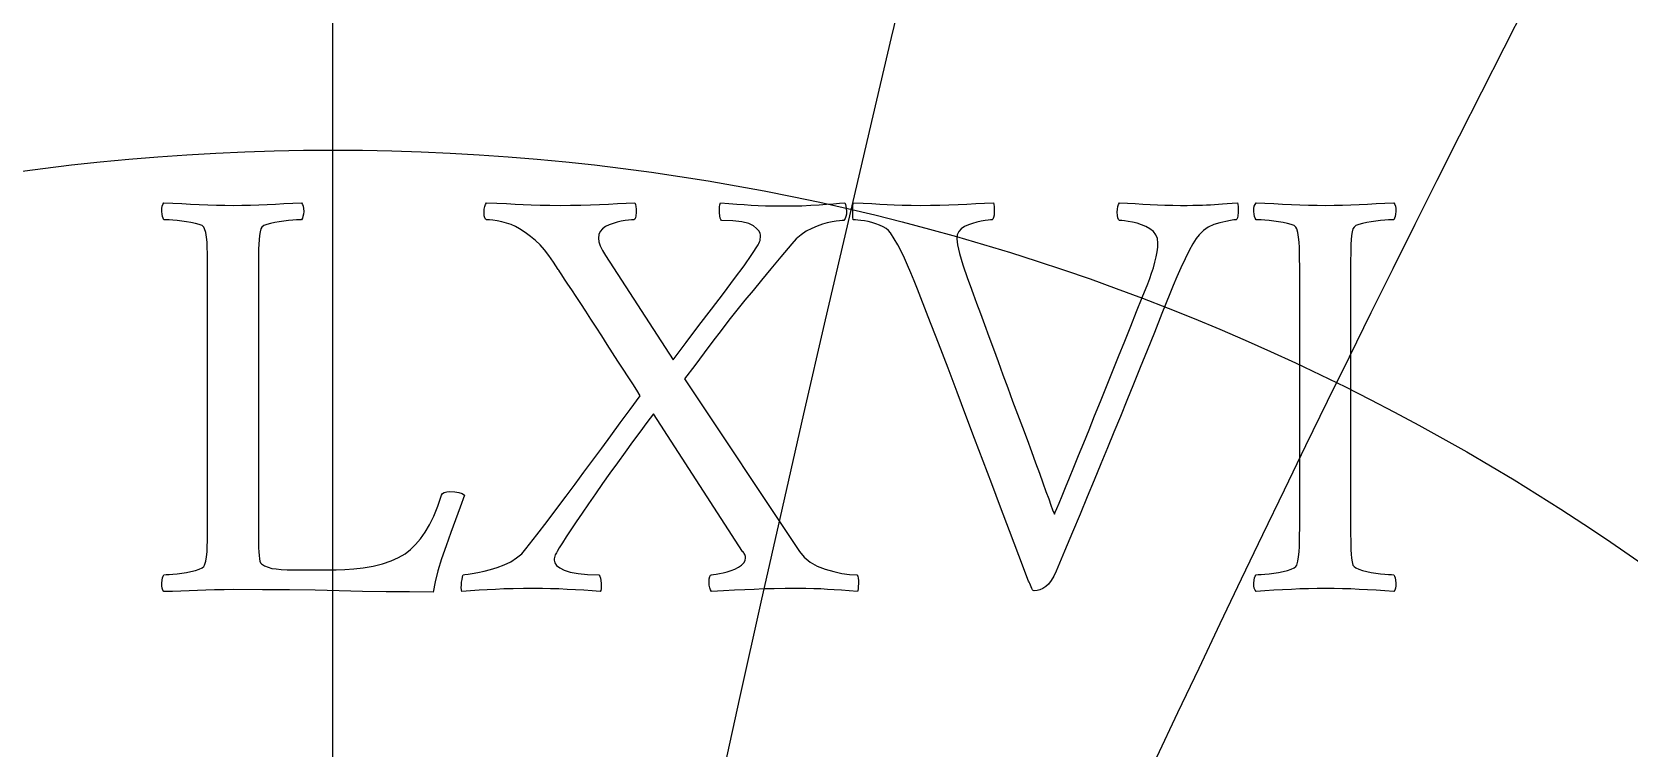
# Model space of a CAD drawing. Header units: millimetres. Extents: x -76 to 76, y -76 to 86.
# Drawn here: x -2.04 to 8.76, y 36.27 to 41.11 of the extents above; entities that cross this region are included whole.
import ezdxf

# ---------------------------------------------------------------- set-up
doc = ezdxf.new("R2010")
doc.units = ezdxf.units.MM
for name, color, linetype in [('ENGRAVE', 7, 'Continuous'), ('ENGRAVE_FINE', 8, 'Continuous'), ('GUIDE', 3, 'Continuous'), ('TEXT', 5, 'Continuous')]:
    doc.layers.add(name, color=color, linetype=linetype)

msp = doc.modelspace()

# ---------------------------------------------------------------- linework, layer by layer
at = {"layer": 'ENGRAVE'}
msp.add_lwpolyline([(0, -68.4), (0, 68.4)], dxfattribs=at)
for centre, radius in [((0, 0), 68.4), ((0, 30.813), 30.813), ((0, 28.8188), 26.4723), ((0, 27.2162), 22.5103), ((0, 0), 44.7739), ((0, 25.9327), 18.8412), ((0, 24.9158), 15.3988)]:
    msp.add_circle(centre, radius, dxfattribs=at)
for centre, radius, start, end in [((0, 33.2996), 35.6461, 104.43657, 75.56343), ((0, 36.4224), 41.1283, 146.34303, 33.65697), ((0, 40.3911), 47.4826, 168.07606, 11.92394), ((0, 45.5234), 55.0404, 184.84521, 355.15479)]:
    msp.add_arc(centre, radius, start, end, dxfattribs=at)
at = {"layer": 'ENGRAVE_FINE'}
for centre, radius, start, end in [((-313.8692, -32.5302), 318.7111, 3.256593, 18.285878), ((-313.8692, -32.5302), 318.7111, 3.256593, 18.285878), ((313.8692, -32.5302), 318.7111, 161.714122, 176.743407), ((313.8692, -32.5302), 318.7111, 161.714122, 176.743407), ((-152.0553, -32.5302), 161.8139, 6.558023, 36.869498), ((-152.0553, -32.5302), 161.8139, 6.558023, 36.869498), ((152.0553, -32.5302), 161.8139, 143.130502, 173.441977), ((152.0553, -32.5302), 161.8139, 143.130502, 173.441977), ((-95.8579, -32.5302), 110.6872, 9.951474, 56.069558), ((-95.8579, -32.5302), 110.6872, 9.951474, 56.069558), ((95.8579, -32.5302), 110.6872, 123.930442, 170.048526), ((95.8579, -32.5302), 110.6872, 123.930442, 170.048526), ((-65.9559, -32.5302), 86.0994, 13.489072, 76.236453), ((-65.9559, -32.5302), 86.0994, 13.489072, 76.236453), ((65.9559, -32.5302), 86.0994, 103.763547, 166.510928), ((65.9559, -32.5302), 86.0994, 103.763547, 166.510928), ((-46.4388, -32.5302), 72.2459, 17.231004, 97.725349), ((-46.4388, -32.5302), 72.2459, 17.231004, 97.725349), ((46.4388, -32.5302), 72.2459, 82.274651, 162.768996), ((46.4388, -32.5302), 72.2459, 82.274651, 162.768996)]:
    msp.add_arc(centre, radius, start, end, dxfattribs=at)
at = {"layer": 'GUIDE'}
msp.add_circle((0, 0), 69.54, dxfattribs=at)
at = {"layer": 'TEXT'}
for points in [[(-0.5036, 37.8011), (-0.5036, 37.7966), (-0.5036, 37.791), (-0.5036, 37.7844), (-0.5036, 37.7768), (-0.5036, 37.7572), (-0.5036, 37.7349), (-0.5036, 37.7097), (-0.5036, 37.6818), (-0.5034, 37.6531), (-0.5026, 37.6256), (-0.5013, 37.5995), (-0.4996, 37.5746), (-0.497, 37.5528), (-0.4935, 37.5361), (-0.489, 37.5245), (-0.4834, 37.5179), (-0.462, 37.5052), (-0.4384, 37.4952), (-0.4125, 37.488), (-0.3843, 37.4836), (-0.3508, 37.4809), (-0.3089, 37.479), (-0.2588, 37.4779), (-0.2002, 37.4775), (0.0222, 37.4775), (0.0803, 37.4791), (0.1411, 37.4841), (0.2047, 37.4923), (0.271, 37.5038), (0.3354, 37.5188), (0.3929, 37.5377), (0.4436, 37.5603), (0.4874, 37.5867), (0.5232, 37.6155), (0.5577, 37.6494), (0.591, 37.6883), (0.623, 37.7323), (0.6534, 37.7829), (0.6821, 37.8416), (0.709, 37.9083), (0.7342, 37.9831), (0.7408, 37.9938), (0.7524, 38.0013), (0.7691, 38.0059), (0.7908, 38.0074), (0.8242, 38.0059), (0.8515, 38.0013), (0.8727, 37.9938), (0.8879, 37.9831), (0.859, 37.901), (0.8288, 37.8163), (0.7973, 37.7291), (0.7645, 37.6393), (0.7341, 37.5516), (0.7094, 37.4704), (0.6906, 37.3958), (0.6776, 37.3278), (0.518, 37.3283), (0.359, 37.3298), (0.2005, 37.3324), (0.0425, 37.3359), (-0.1203, 37.3395), (-0.2933, 37.342), (-0.4763, 37.3435), (-0.6695, 37.344), (-0.7365, 37.3436), (-0.7999, 37.3425), (-0.8598, 37.3406), (-0.9162, 37.3379), (-0.9713, 37.3353), (-1.0275, 37.3334), (-1.0846, 37.3322), (-1.1428, 37.3319), (-1.1497, 37.3415), (-1.1544, 37.3541), (-1.1568, 37.3698), (-1.1569, 37.3885), (-1.1553, 37.4072), (-1.1524, 37.4229), (-1.1482, 37.4355), (-1.1428, 37.4451), (-1.1281, 37.4455), (-1.1084, 37.4466), (-1.0836, 37.4485), (-1.0538, 37.4512), (-1.0218, 37.4549), (-0.9906, 37.4598), (-0.9601, 37.466), (-0.9304, 37.4734), (-0.9045, 37.4818), (-0.8854, 37.4906), (-0.8731, 37.5), (-0.8677, 37.5099), (-0.8605, 37.5359), (-0.855, 37.5655), (-0.8514, 37.5986), (-0.8495, 37.6353), (-0.8486, 37.6744), (-0.848, 37.7151), (-0.8476, 37.7574), (-0.8475, 37.8011), (-0.8475, 39.4879), (-0.8476, 39.5318), (-0.848, 39.5744), (-0.8486, 39.6157), (-0.8495, 39.6558), (-0.8514, 39.6934), (-0.855, 39.7271), (-0.8605, 39.7571), (-0.8677, 39.7832), (-0.8731, 39.7946), (-0.8854, 39.8045), (-0.9045, 39.8128), (-0.9304, 39.8196), (-0.9601, 39.8253), (-0.9906, 39.8303), (-1.0218, 39.8344), (-1.0538, 39.8378), (-1.0836, 39.8405), (-1.1084, 39.8424), (-1.1281, 39.8435), (-1.1428, 39.8439), (-1.1482, 39.8535), (-1.1524, 39.8662), (-1.1553, 39.8818), (-1.1569, 39.9005), (-1.1568, 39.9193), (-1.1544, 39.9349), (-1.1497, 39.9476), (-1.1428, 39.9572), (-1.0823, 39.955), (-1.0224, 39.9526), (-0.963, 39.95), (-0.9041, 39.9471), (-0.8457, 39.9444), (-0.7878, 39.9425), (-0.7304, 39.9414), (-0.6735, 39.941), (-0.6152, 39.9414), (-0.5577, 39.9425), (-0.501, 39.9444), (-0.445, 39.9471), (-0.3887, 39.95), (-0.3312, 39.9526), (-0.2724, 39.955), (-0.2124, 39.9572), (-0.2054, 39.9476), (-0.2007, 39.9349), (-0.1983, 39.9193), (-0.1982, 39.9005), (-0.1999, 39.8818), (-0.2028, 39.8662), (-0.2069, 39.8535), (-0.2124, 39.8439), (-0.227, 39.8435), (-0.2468, 39.8424), (-0.2715, 39.8405), (-0.3014, 39.8378), (-0.3332, 39.8344), (-0.3641, 39.8303), (-0.3939, 39.8253), (-0.4227, 39.8196), (-0.448, 39.8128), (-0.4672, 39.8045), (-0.4804, 39.7946), (-0.4874, 39.7832), (-0.4929, 39.7615), (-0.497, 39.7367), (-0.5, 39.7089), (-0.5016, 39.6781), (-0.5025, 39.6449), (-0.5031, 39.6103), (-0.5035, 39.5741), (-0.5036, 39.5365), (-0.5036, 39.5304), (-0.5036, 39.5243), (-0.5036, 39.5183), (-0.5036, 39.5122), (-0.5036, 39.5061), (-0.5036, 39.5001), (-0.5036, 39.494), (-0.5036, 39.4879)], [(1.5351, 39.941), (1.6064, 39.9414), (1.6747, 39.9425), (1.7399, 39.9444), (1.8021, 39.9471), (1.8625, 39.95), (1.9225, 39.9526), (1.9819, 39.955), (2.0408, 39.9572), (2.0443, 39.9471), (2.0469, 39.9329), (2.0484, 39.9147), (2.0489, 39.8925), (2.0479, 39.8712), (2.0448, 39.856), (2.0398, 39.8469), (2.0327, 39.8439), (2.0168, 39.8433), (1.9973, 39.8414), (1.9743, 39.8382), (1.9477, 39.8338), (1.9199, 39.8277), (1.8931, 39.8196), (1.8673, 39.8095), (1.8426, 39.7974), (1.8213, 39.7826), (1.8062, 39.7645), (1.7971, 39.7432), (1.794, 39.7185), (1.7971, 39.6945), (1.8062, 39.6669), (1.8213, 39.6358), (1.8426, 39.6012), (2.2997, 38.8973), (2.3877, 39.0149), (2.4736, 39.1289), (2.5576, 39.2394), (2.6395, 39.3464), (2.7148, 39.4457), (2.779, 39.5334), (2.8321, 39.6095), (2.8741, 39.674), (2.8795, 39.6841), (2.8837, 39.6942), (2.8866, 39.7044), (2.8882, 39.7145), (2.8891, 39.7236), (2.8898, 39.7306), (2.8901, 39.7357), (2.8903, 39.7387), (2.8872, 39.7534), (2.8781, 39.7691), (2.863, 39.7858), (2.8417, 39.8035), (2.8101, 39.8194), (2.7639, 39.8308), (2.7029, 39.8376), (2.6273, 39.8399), (2.6219, 39.8445), (2.6177, 39.8545), (2.6148, 39.8698), (2.6132, 39.8904), (2.6128, 39.912), (2.6137, 39.9304), (2.6158, 39.9454), (2.6192, 39.9572), (2.6763, 39.9533), (2.73, 39.9496), (2.7804, 39.9462), (2.8276, 39.943), (2.8742, 39.9404), (2.9231, 39.9385), (2.9743, 39.9373), (3.0278, 39.937), (3.1016, 39.9375), (3.1694, 39.939), (3.2311, 39.9415), (3.2867, 39.945), (3.337, 39.9488), (3.3828, 39.9521), (3.424, 39.9549), (3.4606, 39.9572), (3.4643, 39.9476), (3.4672, 39.9349), (3.4694, 39.9193), (3.4707, 39.9005), (3.4704, 39.8816), (3.4672, 39.8651), (3.4613, 39.8512), (3.4525, 39.8399), (3.4415, 39.8392), (3.4247, 39.8373), (3.4021, 39.8342), (3.3737, 39.8298), (3.3416, 39.8232), (3.3079, 39.8136), (3.2728, 39.8009), (3.2361, 39.7853), (3.1996, 39.7659), (3.1648, 39.7423), (3.1318, 39.7143), (3.1006, 39.6821), (3.0282, 39.5941), (2.9606, 39.5122), (2.8977, 39.4364), (2.8397, 39.3666), (2.7845, 39.2996), (2.73, 39.2321), (2.6763, 39.1641), (2.6233, 39.0956), (2.5684, 39.0235), (2.509, 38.9449), (2.445, 38.8597), (2.3765, 38.7679), (3.1532, 37.6029), (3.1853, 37.5635), (3.225, 37.5301), (3.2723, 37.5028), (3.3271, 37.4815), (3.3845, 37.4656), (3.4394, 37.4542), (3.4917, 37.4474), (3.5415, 37.4451), (3.5467, 37.4353), (3.5501, 37.4219), (3.5518, 37.4049), (3.5517, 37.3845), (3.5505, 37.3645), (3.5491, 37.3491), (3.5475, 37.3382), (3.5456, 37.3319), (3.489, 37.3358), (3.4364, 37.3395), (3.3878, 37.3429), (3.3433, 37.346), (3.2986, 37.3487), (3.2493, 37.3506), (3.1954, 37.3517), (3.137, 37.3521), (3.0568, 37.3517), (2.9818, 37.3506), (2.9121, 37.3487), (2.8478, 37.346), (2.7835, 37.3429), (2.7138, 37.3395), (2.6388, 37.3358), (2.5586, 37.3319), (2.5515, 37.342), (2.5464, 37.3561), (2.5434, 37.3743), (2.5424, 37.3966), (2.5434, 37.4178), (2.5464, 37.433), (2.5515, 37.4421), (2.5586, 37.4451), (2.5726, 37.4459), (2.5904, 37.4482), (2.612, 37.452), (2.6374, 37.4573), (2.6644, 37.4642), (2.6905, 37.4729), (2.7159, 37.4834), (2.7406, 37.4957), (2.7618, 37.5095), (2.777, 37.5245), (2.7861, 37.5408), (2.7891, 37.5584), (2.7888, 37.5628), (2.7876, 37.568), (2.7857, 37.5739), (2.7831, 37.5806), (2.7799, 37.5873), (2.7765, 37.5933), (2.7728, 37.5985), (2.7689, 37.6029), (2.1662, 38.5333), (2.1208, 38.473), (2.0737, 38.4094), (2.0247, 38.3425), (1.974, 38.2724), (1.9228, 38.2009), (1.8724, 38.1303), (1.8227, 38.0604), (1.7738, 37.9912), (1.727, 37.9245), (1.6838, 37.8618), (1.6441, 37.8031), (1.608, 37.7485), (1.5763, 37.7), (1.5503, 37.6595), (1.5298, 37.6272), (1.5149, 37.6029), (1.5126, 37.5983), (1.5099, 37.5928), (1.5066, 37.5862), (1.5028, 37.5786), (1.4992, 37.5703), (1.4967, 37.5614), (1.4952, 37.5521), (1.4947, 37.5422), (1.499, 37.5244), (1.5119, 37.5073), (1.5334, 37.491), (1.5635, 37.4755), (1.6039, 37.4622), (1.6565, 37.4527), (1.7212, 37.447), (1.7981, 37.4451), (1.8035, 37.4353), (1.8077, 37.4219), (1.8106, 37.4049), (1.8122, 37.3845), (1.8126, 37.3645), (1.8117, 37.3491), (1.8096, 37.3382), (1.8062, 37.3319), (1.7513, 37.3358), (1.6959, 37.3395), (1.6401, 37.3429), (1.5837, 37.346), (1.5273, 37.3487), (1.4714, 37.3506), (1.4161, 37.3517), (1.3612, 37.3521), (1.2871, 37.3517), (1.2186, 37.3506), (1.1557, 37.3487), (1.0983, 37.346), (1.0431, 37.3429), (0.987, 37.3395), (0.9299, 37.3358), (0.8717, 37.3319), (0.8686, 37.3434), (0.8672, 37.3577), (0.8676, 37.3747), (0.8697, 37.3946), (0.8726, 37.4137), (0.8753, 37.4284), (0.8777, 37.4389), (0.8798, 37.4451), (0.8921, 37.446), (0.9127, 37.4487), (0.9416, 37.4531), (0.9789, 37.4593), (1.0212, 37.4679), (1.0649, 37.4795), (1.1101, 37.4942), (1.1569, 37.5119), (1.2018, 37.533), (1.2414, 37.5579), (1.2756, 37.5866), (1.3046, 37.6191), (1.3776, 37.7141), (1.4472, 37.8052), (1.5131, 37.8921), (1.5756, 37.975), (1.6361, 38.0561), (1.6964, 38.1374), (1.7565, 38.2189), (1.8163, 38.3007), (1.8773, 38.3842), (1.9412, 38.4711), (2.0078, 38.5612), (2.0772, 38.6546), (2.0533, 38.6932), (2.0261, 38.736), (1.9957, 38.7832), (1.9619, 38.8346), (1.9263, 38.8889), (1.8901, 38.9444), (1.8534, 39.0011), (1.8163, 39.0592), (1.7794, 39.1168), (1.7435, 39.1724), (1.7086, 39.226), (1.6747, 39.2776), (1.6428, 39.3259), (1.614, 39.3696), (1.5882, 39.4088), (1.5655, 39.4434), (1.5469, 39.4718), (1.5336, 39.492), (1.5257, 39.5041), (1.523, 39.5082), (1.491, 39.558), (1.4598, 39.6022), (1.4293, 39.6409), (1.3996, 39.674), (1.3689, 39.7036), (1.3354, 39.7317), (1.2991, 39.7582), (1.2601, 39.7832), (1.2329, 39.7983), (1.2039, 39.811), (1.1732, 39.8215), (1.1407, 39.8298), (1.1093, 39.8359), (1.0816, 39.8404), (1.0577, 39.843), (1.0376, 39.8439), (1.0305, 39.8469), (1.0254, 39.856), (1.0224, 39.8712), (1.0214, 39.8925), (1.0224, 39.9147), (1.0254, 39.9329), (1.0305, 39.9471), (1.0376, 39.9572), (1.1077, 39.955), (1.1726, 39.9526), (1.2321, 39.95), (1.2864, 39.9471), (1.3406, 39.9444), (1.4001, 39.9425), (1.465, 39.9414), (1.5351, 39.941)], [(3.9744, 39.941), (4.0386, 39.9414), (4.1018, 39.9425), (4.164, 39.9444), (4.2252, 39.9471), (4.2856, 39.95), (4.3455, 39.9526), (4.4049, 39.955), (4.4638, 39.9572), (4.4672, 39.9472), (4.4694, 39.9334), (4.4703, 39.9158), (4.4699, 39.8945), (4.4683, 39.8739), (4.4654, 39.8586), (4.4612, 39.8486), (4.4557, 39.8439), (4.445, 39.8433), (4.4289, 39.8414), (4.4076, 39.8382), (4.3809, 39.8338), (4.352, 39.8277), (4.3238, 39.8196), (4.2963, 39.8095), (4.2697, 39.7974), (4.2467, 39.7823), (4.2302, 39.7635), (4.2204, 39.7409), (4.2171, 39.7145), (4.2216, 39.6735), (4.2353, 39.6154), (4.258, 39.54), (4.2899, 39.4475), (4.3075, 39.3993), (4.3278, 39.3438), (4.351, 39.281), (4.3769, 39.2108), (4.4048, 39.1351), (4.434, 39.0556), (4.4645, 38.9723), (4.4962, 38.8852), (4.5287, 38.7962), (4.5614, 38.7072), (4.5944, 38.6182), (4.6277, 38.5292), (4.6603, 38.442), (4.6914, 38.3583), (4.721, 38.2782), (4.749, 38.2016), (4.7751, 38.1302), (4.7986, 38.0656), (4.8196, 38.0078), (4.838, 37.9568), (4.8533, 37.9147), (4.8648, 37.8835), (4.8725, 37.8632), (4.8764, 37.8537), (4.8828, 37.8675), (4.8936, 37.8926), (4.9091, 37.9292), (4.929, 37.9771), (4.9527, 38.0343), (4.9791, 38.0989), (5.0083, 38.1709), (5.0403, 38.2501), (5.0745, 38.3352), (5.1106, 38.4246), (5.1484, 38.5182), (5.1879, 38.6162), (5.2285, 38.7167), (5.2693, 38.818), (5.3104, 38.92), (5.3517, 39.0227), (5.3926, 39.1244), (5.4321, 39.223), (5.4704, 39.3185), (5.5075, 39.4111), (5.5211, 39.446), (5.5338, 39.4819), (5.5454, 39.5188), (5.556, 39.5567), (5.5649, 39.5936), (5.5712, 39.6275), (5.575, 39.6583), (5.5763, 39.6862), (5.5728, 39.7165), (5.5626, 39.7428), (5.5455, 39.765), (5.5216, 39.7832), (5.4938, 39.7982), (5.465, 39.8105), (5.4352, 39.8204), (5.4043, 39.8277), (5.3754, 39.833), (5.3512, 39.8368), (5.3319, 39.8391), (5.3174, 39.8399), (5.3103, 39.8463), (5.3052, 39.8576), (5.3022, 39.8736), (5.3012, 39.8945), (5.3022, 39.9158), (5.3052, 39.9334), (5.3103, 39.9472), (5.3174, 39.9572), (5.3712, 39.955), (5.4235, 39.9526), (5.4744, 39.95), (5.5237, 39.9471), (5.573, 39.9444), (5.6238, 39.9425), (5.6761, 39.9414), (5.73, 39.941), (5.7741, 39.9411), (5.8134, 39.9415), (5.8479, 39.9421), (5.8776, 39.943), (5.9048, 39.9442), (5.9317, 39.9455), (5.9584, 39.9472), (5.9848, 39.9491), (6.0126, 39.9511), (6.0435, 39.9531), (6.0773, 39.9552), (6.1143, 39.9572), (6.1175, 39.9471), (6.1193, 39.9329), (6.1196, 39.9147), (6.1183, 39.8925), (6.116, 39.8712), (6.1132, 39.856), (6.11, 39.8469), (6.1062, 39.8439), (6.0901, 39.8426), (6.0662, 39.8389), (6.0345, 39.8325), (5.9949, 39.8237), (5.9536, 39.811), (5.9166, 39.7933), (5.8838, 39.7706), (5.8554, 39.7428), (5.8358, 39.7174), (5.8134, 39.6816), (5.7882, 39.6355), (5.7603, 39.579), (5.7319, 39.5179), (5.7052, 39.4581), (5.6803, 39.3996), (5.6572, 39.3423), (5.6037, 39.2096), (5.5525, 39.0824), (5.5036, 38.9608), (5.4569, 38.8448), (5.4117, 38.7325), (5.3669, 38.6223), (5.3227, 38.5141), (5.2789, 38.4079), (5.2351, 38.3017), (5.1904, 38.1935), (5.1451, 38.0833), (5.0989, 37.971), (5.0509, 37.8547), (4.9998, 37.7323), (4.9457, 37.6039), (4.8886, 37.4694), (4.872, 37.434), (4.8547, 37.4047), (4.8366, 37.3814), (4.8178, 37.3642), (4.7984, 37.3518), (4.7789, 37.343), (4.759, 37.3377), (4.7389, 37.3359), (4.7331, 37.3376), (4.7278, 37.3425), (4.723, 37.3507), (4.7187, 37.3622), (4.7146, 37.3745), (4.7106, 37.385), (4.7065, 37.3937), (4.7025, 37.4006), (4.6369, 37.5737), (4.5736, 37.7409), (4.5125, 37.9024), (4.4537, 38.058), (4.3958, 38.2113), (4.3374, 38.3659), (4.2785, 38.5218), (4.2191, 38.6789), (4.1575, 38.8407), (4.0922, 39.0106), (4.023, 39.1886), (3.9501, 39.3747), (3.928, 39.4318), (3.9061, 39.4859), (3.8845, 39.537), (3.8631, 39.585), (3.8413, 39.6305), (3.8181, 39.674), (3.7937, 39.7155), (3.7681, 39.7549), (3.7559, 39.7703), (3.7398, 39.7842), (3.7195, 39.7966), (3.6953, 39.8075), (3.6691, 39.8169), (3.6432, 39.8247), (3.6175, 39.831), (3.5921, 39.8358), (3.5685, 39.8394), (3.5481, 39.8419), (3.531, 39.8434), (3.5173, 39.8439), (3.5155, 39.8473), (3.5142, 39.8576), (3.5135, 39.8746), (3.5132, 39.8985), (3.5135, 39.9227), (3.5142, 39.9405), (3.5155, 39.952), (3.5173, 39.9572), (3.5831, 39.955), (3.6432, 39.9526), (3.6974, 39.95), (3.7458, 39.9471), (3.7942, 39.9444), (3.8485, 39.9425), (3.9085, 39.9414), (3.9744, 39.941)], [(6.7089, 39.941), (6.7672, 39.9414), (6.8247, 39.9425), (6.8815, 39.9444), (6.9375, 39.9471), (6.9937, 39.95), (7.0512, 39.9526), (7.11, 39.955), (7.17, 39.9572), (7.177, 39.9476), (7.1817, 39.9349), (7.1841, 39.9193), (7.1842, 39.9005), (7.1826, 39.8818), (7.1797, 39.8662), (7.1755, 39.8535), (7.17, 39.8439), (7.1554, 39.8435), (7.1357, 39.8424), (7.1109, 39.8405), (7.0811, 39.8378), (7.0492, 39.8344), (7.0184, 39.8303), (6.9885, 39.8253), (6.9597, 39.8196), (6.9344, 39.8128), (6.9152, 39.8045), (6.9021, 39.7946), (6.895, 39.7832), (6.8895, 39.7615), (6.8854, 39.7367), (6.8825, 39.7089), (6.8808, 39.6781), (6.8799, 39.6449), (6.8793, 39.6103), (6.8789, 39.5741), (6.8788, 39.5365), (6.8788, 39.5304), (6.8788, 39.5243), (6.8788, 39.5183), (6.8788, 39.5122), (6.8788, 39.5061), (6.8788, 39.5001), (6.8788, 39.494), (6.8788, 39.4879), (6.8788, 37.8011), (6.8788, 37.795), (6.8788, 37.789), (6.8788, 37.7829), (6.8788, 37.7768), (6.8788, 37.7708), (6.8788, 37.7647), (6.8788, 37.7586), (6.8788, 37.7526), (6.8789, 37.715), (6.8793, 37.6792), (6.8799, 37.6452), (6.8808, 37.613), (6.8825, 37.583), (6.8854, 37.5559), (6.8895, 37.5315), (6.895, 37.5099), (6.9021, 37.5), (6.9152, 37.4906), (6.9344, 37.4818), (6.9597, 37.4734), (6.9885, 37.466), (7.0184, 37.4598), (7.0492, 37.4549), (7.0811, 37.4512), (7.1109, 37.4485), (7.1357, 37.4466), (7.1554, 37.4455), (7.17, 37.4451), (7.1755, 37.4355), (7.1797, 37.4229), (7.1826, 37.4072), (7.1842, 37.3885), (7.1841, 37.3698), (7.1817, 37.3541), (7.177, 37.3415), (7.17, 37.3319), (7.11, 37.3358), (7.0512, 37.3395), (6.9937, 37.3429), (6.9375, 37.346), (6.8815, 37.3487), (6.8247, 37.3506), (6.7672, 37.3517), (6.7089, 37.3521), (6.652, 37.3517), (6.5946, 37.3506), (6.5367, 37.3487), (6.4783, 37.346), (6.4194, 37.3429), (6.36, 37.3395), (6.3001, 37.3358), (6.2397, 37.3319), (6.2327, 37.3415), (6.228, 37.3541), (6.2256, 37.3698), (6.2255, 37.3885), (6.2271, 37.4072), (6.2301, 37.4229), (6.2342, 37.4355), (6.2397, 37.4451), (6.2543, 37.4455), (6.274, 37.4466), (6.2988, 37.4485), (6.3287, 37.4512), (6.3606, 37.4549), (6.3919, 37.4598), (6.4223, 37.466), (6.452, 37.4734), (6.4779, 37.4818), (6.497, 37.4906), (6.5093, 37.5), (6.5147, 37.5099), (6.5219, 37.5359), (6.5274, 37.5655), (6.531, 37.5986), (6.5329, 37.6353), (6.5338, 37.6744), (6.5345, 37.7151), (6.5348, 37.7574), (6.535, 37.8011), (6.535, 39.4879), (6.5348, 39.5318), (6.5345, 39.5744), (6.5338, 39.6157), (6.5329, 39.6558), (6.531, 39.6934), (6.5274, 39.7271), (6.5219, 39.7571), (6.5147, 39.7832), (6.5093, 39.7946), (6.497, 39.8045), (6.4779, 39.8128), (6.452, 39.8196), (6.4223, 39.8253), (6.3919, 39.8303), (6.3606, 39.8344), (6.3287, 39.8378), (6.2988, 39.8405), (6.274, 39.8424), (6.2543, 39.8435), (6.2397, 39.8439), (6.2342, 39.8535), (6.2301, 39.8662), (6.2271, 39.8818), (6.2255, 39.9005), (6.2256, 39.9193), (6.228, 39.9349), (6.2327, 39.9476), (6.2397, 39.9572), (6.3001, 39.955), (6.36, 39.9526), (6.4194, 39.95), (6.4783, 39.9471), (6.5367, 39.9444), (6.5946, 39.9425), (6.652, 39.9414), (6.7089, 39.941)]]:
    msp.add_lwpolyline(points, close=True, dxfattribs=at)

doc.saveas('drawing.dxf')
